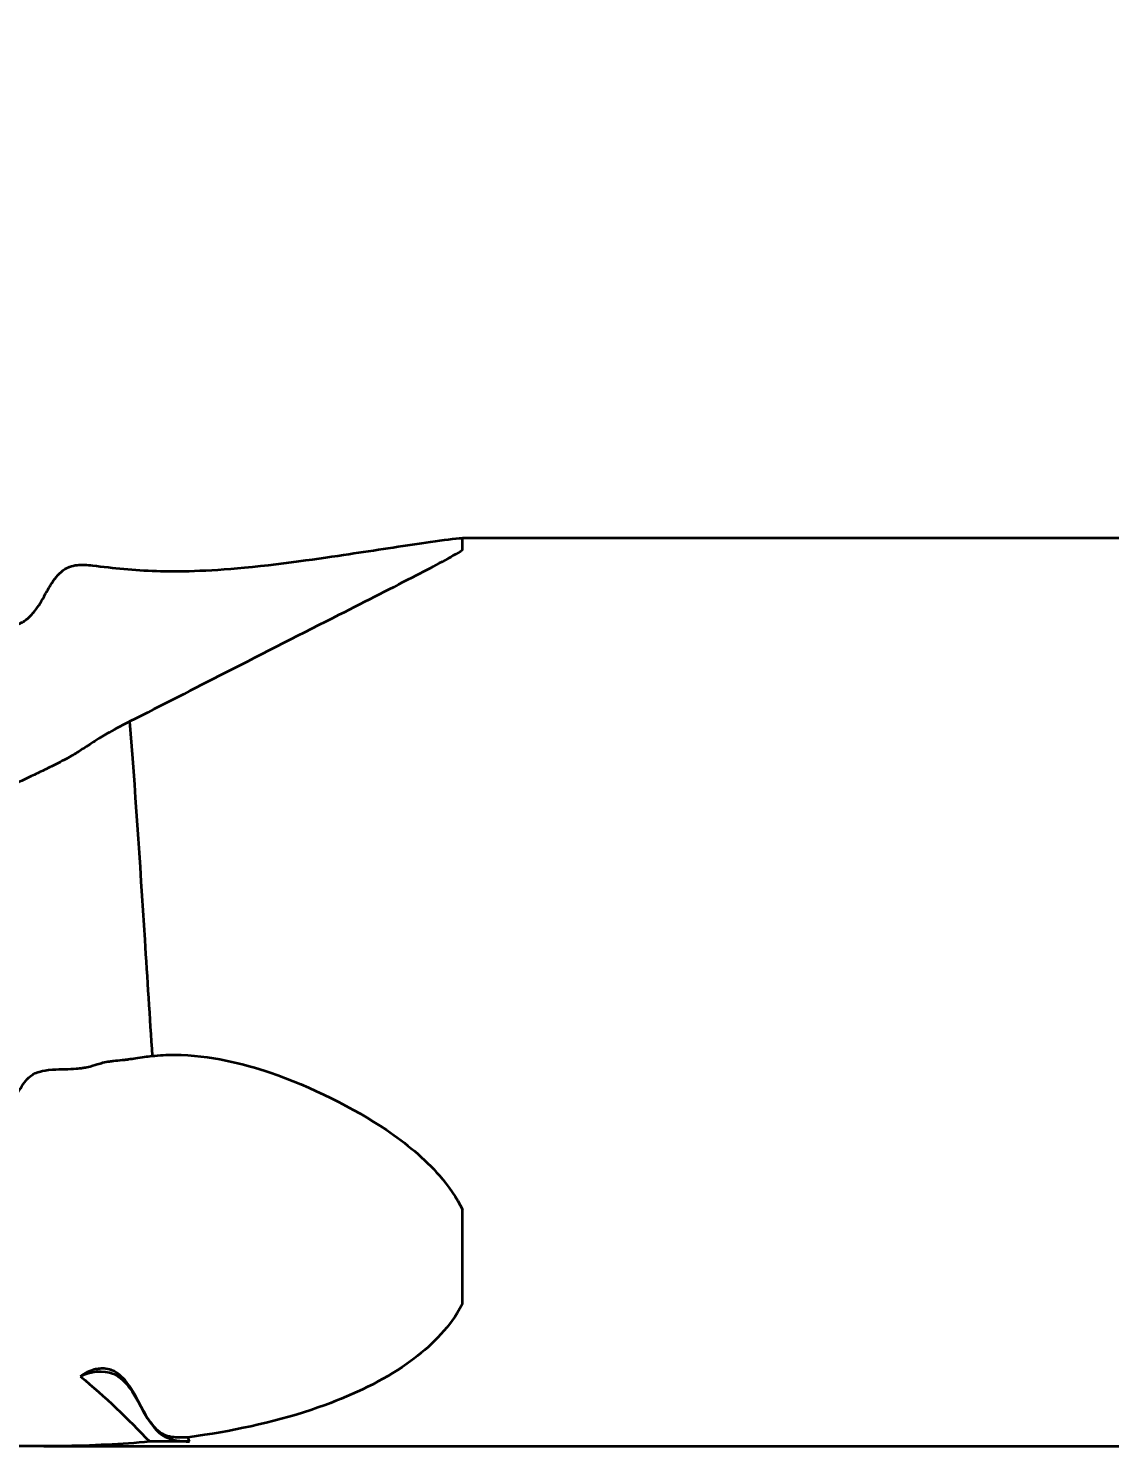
# Model space of a CAD drawing. Header units: millimetres. Extents: x -47.8 to 42.4, y 0.1 to 31.3.
# Drawn here: x -14.61 to -2.7, y 0.07 to 15.69 of the extents above; entities that cross this region are included whole.
import ezdxf

# ---------------------------------------------------------------- set-up
doc = ezdxf.new("R2010")
doc.units = ezdxf.units.MM
doc.styles.add('工程字', font='gbenor.shx', dxfattribs={"bigfont": 'gbcbig.shx'})
doc.dimstyles.new('ZQH', dxfattribs={"dimtxt": 3, "dimasz": 2.5, "dimexe": 1.25, "dimexo": 0, "dimgap": 0.5, "dimtad": 1, "dimdec": 3, "dimdsep": 46, "dimtxsty": '工程字', "dimblk": 'CLOSEDBLANK', "dimcen": -0.8, "dimclrd": 3, "dimclre": 3, "dimclrt": 3, "dimadec": 1, "dimazin": 2, "dimtfac": 1, "dimtdec": 3, "dimtofl": 0, "dimtmove": 0, "dimatfit": 3, "dimldrblk": 'CLOSEDBLANK', "dimfxl": 1, "dimtolj": 1, "dimtzin": 0, "dimarcsym": 0})

# ---------------------------------------------------------------- blocks, each defined once
blk = doc.blocks.new('_ClosedBlank')
at = {"color": 0, "linetype": 'ByBlock', "lineweight": -2}
for p, q in [((-1, 0.1667), (0, 0)), ((-1, 0.1667), (-1, -0.1667)), ((0, 0), (-1, -0.1667))]:
    blk.add_line(p, q, dxfattribs=at)
blk = doc.blocks.new('*D9')
at = {"color": 3, "lineweight": -2}
for p, q in [((-39.827, 5.079), (-39.827, 28.585)), ((35.173, 5.079), (35.173, 28.585)), ((-37.327, 27.335), (32.673, 27.335))]:
    blk.add_line(p, q, dxfattribs=at)
at = {"layer": 'Defpoints', "color": 0}
for p in [(35.173, 27.335), (-39.827, 5.079), (35.173, 5.079)]:
    blk.add_point(p, dxfattribs=at)
at = {"color": 3, "lineweight": -2, "xscale": 2.5, "yscale": 2.5, "zscale": 2.5}
for p, rotation in [((-39.827, 27.335), 180), ((35.173, 27.335), 360)]:
    blk.add_blockref('_ClosedBlank', p, dxfattribs=dict(at, rotation=rotation))
at = {"color": 3, "insert": (-2.327, 29.335), "char_height": 3, "attachment_point": 5, "style": '工程字'}
blk.add_mtext('\\A1;L', dxfattribs=at)

msp = doc.modelspace()

# ---------------------------------------------------------------- linework, layer by layer
at = {"color": 4, "lineweight": 35}
for p, q in [((-9.8271, 9.944), (-9.8271, 10.0785)), ((-9.8271, 10.0785), (35.1729, 10.0785)), ((-9.8271, 1.6481), (-9.8271, 2.6852)), ((-14.4357, 0.0785), (35.1729, 0.0785)), ((-12.8331, 0.1294), (-13.2695, 0.1294))]:
    msp.add_line(p, q, dxfattribs=at)
for points, knots in [([(-15.7484, 10.039), (-15.6772, 10.0297), (-15.6376, 10.011), (-15.567, 9.9623), (-15.5318, 9.9301), (-15.4277, 9.8163), (-15.3847, 9.7345), (-15.3076, 9.5595), (-15.2721, 9.4621), (-15.1911, 9.3149), (-15.1516, 9.2581), (-15.0551, 9.1746), (-15.0076, 9.1509), (-14.9244, 9.1224), (-14.8824, 9.1145), (-14.8038, 9.1121), (-14.7612, 9.116), (-14.7124, 9.133), (-14.7058, 9.1356), (-14.695, 9.1402), (-14.6908, 9.1421), (-14.6834, 9.1457), (-14.6801, 9.1474), (-14.6732, 9.151), (-14.6696, 9.153), (-14.66, 9.1586), (-14.6541, 9.1622), (-14.6261, 9.1807), (-14.6056, 9.1978), (-14.5616, 9.2409), (-14.5299, 9.2767), (-14.4709, 9.3687), (-14.4523, 9.4014), (-14.4097, 9.4776), (-14.387, 9.5187), (-14.3223, 9.6216), (-14.2767, 9.6823), (-14.2144, 9.7288), (-14.2071, 9.7339), (-14.1959, 9.7408), (-14.1921, 9.7431), (-14.1854, 9.7468), (-14.1824, 9.7484), (-14.1762, 9.7516), (-14.1728, 9.7532), (-14.164, 9.7573), (-14.1585, 9.7596), (-14.126, 9.7717), (-14.0976, 9.7772), (-14.0171, 9.7849), (-13.9612, 9.7812), (-13.8987, 9.7773)], [0.0057181, 0.0057181, 0.0057181, 0.0057181, 0.2705714, 0.2705714, 0.5869511, 0.5869511, 1.2839618, 1.2839618, 2.0182668, 2.0182668, 2.5154009, 2.5154009, 2.94623, 2.94623, 3.342252, 3.342252, 3.6920723, 3.6920723, 3.7483611, 3.7483611, 3.7847523, 3.7847523, 3.8138372, 3.8138372, 3.8466997, 3.8466997, 3.9021759, 3.9021759, 4.114852, 4.114852, 4.3961514, 4.3961514, 4.5471354, 4.5471354, 4.7302911, 4.7302911, 5.0137773, 5.0137773, 5.0504632, 5.0504632, 5.068576, 5.068576, 5.0825742, 5.0825742, 5.0979148, 5.0979148, 5.1231732, 5.1231732, 5.2434371, 5.2434371, 5.4638122, 5.4638122, 5.4638122, 5.4638122]), ([(-13.8987, 9.7773), (-13.6712, 9.7458), (-13.4434, 9.723), (-12.9578, 9.7078), (-12.641, 9.7133), (-11.7461, 9.799), (-11.3083, 9.8674), (-10.7403, 9.9513), (-10.4285, 9.9999), (-10.0336, 10.0564), (-9.9118, 10.0722), (-9.8271, 10.077)], [0.999413, 0.999413, 0.999413, 0.999413, 1.7795267, 1.7795267, 2.5281977, 2.5281977, 3.3977086, 3.3977086, 4.2557736, 4.2557736, 4.7520754, 4.7520754, 4.7520754, 4.7520754]), ([(-9.8271, 9.944), (-9.9447, 9.8709), (-10.1304, 9.7726), (-10.5868, 9.5359), (-10.8834, 9.3854), (-11.5792, 9.0316), (-12.0081, 8.8132), (-12.7821, 8.418), (-13.1348, 8.2378), (-13.4908, 8.0566)], [5.7769246, 5.7769246, 5.7769246, 5.7769246, 6.5586214, 6.5586214, 7.5050711, 7.5050711, 8.7242972, 8.7242972, 9.6889695, 9.6889695, 9.6889695, 9.6889695]), ([(-13.4908, 8.0566), (-13.5471, 8.0274), (-13.6041, 7.9978), (-13.7021, 7.945), (-13.7334, 7.9274), (-13.783, 7.8987), (-13.8068, 7.8843), (-13.8602, 7.8513), (-13.8879, 7.8334), (-13.9616, 7.7851), (-14.0019, 7.7578), (-14.0759, 7.7107), (-14.1158, 7.6866), (-14.1932, 7.644), (-14.2234, 7.628), (-14.2931, 7.5921), (-14.3243, 7.5765), (-14.376, 7.5509), (-14.4031, 7.5375), (-14.4536, 7.5129), (-14.4775, 7.5013), (-14.5262, 7.4778), (-14.5512, 7.4658), (-14.6057, 7.4397), (-14.6352, 7.4257), (-14.7068, 7.3921), (-14.7519, 7.3713), (-14.8355, 7.3358), (-14.8656, 7.3243), (-14.9321, 7.3008), (-14.9633, 7.2905), (-15.0054, 7.2747)], [0, 0, 0, 0, 0.1967539, 0.1967539, 0.360462, 0.360462, 0.5363853, 0.5363853, 0.7843723, 0.7843723, 1.2809777, 1.2809777, 1.7178556, 1.7178556, 1.9487768, 1.9487768, 2.1943108, 2.1943108, 2.4573065, 2.4573065, 2.6987657, 2.6987657, 2.9683732, 2.9683732, 3.3187792, 3.3187792, 3.9076075, 3.9076075, 4.3814742, 4.3814742, 4.8794868, 4.8794868, 4.8794868, 4.8794868]), ([(-13.4908, 8.0566), (-13.4353, 7.3571), (-13.3799, 6.52), (-13.3245, 5.655), (-13.2972, 5.2303), (-13.27, 4.7993), (-13.2428, 4.376)], [89.04014541, 89.04014541, 89.04014541, 89.04014541, 89.56263148, 89.56263148, 89.56263148, 89.81914839, 89.81914839, 89.81914839, 89.81914839]), ([(-15.109, 3.5435), (-15.0378, 3.5904), (-14.9982, 3.6258), (-14.9519, 3.6735), (-14.9082, 3.72), (-14.797, 3.8577), (-14.7519, 3.927), (-14.6678, 4.0601), (-14.632, 4.1145), (-14.5478, 4.1795), (-14.5118, 4.1953), (-14.4488, 4.212), (-14.405, 4.221), (-14.2934, 4.2287), (-14.2479, 4.2299), (-14.1605, 4.2324), (-14.1179, 4.2337), (-14.0661, 4.2378), (-14.0543, 4.2389), (-14.038, 4.2407), (-14.0334, 4.2413), (-14.0255, 4.2423), (-14.0222, 4.2427), (-14.0153, 4.2437), (-14.0117, 4.2442), (-14.0033, 4.2455), (-13.9986, 4.2462), (-13.983, 4.2489), (-13.9726, 4.2509), (-13.9116, 4.2635), (-13.8731, 4.2759), (-13.825, 4.2907), (-13.8051, 4.2969), (-13.7605, 4.3085), (-13.738, 4.313), (-13.6966, 4.3186), (-13.6804, 4.3204), (-13.636, 4.3247), (-13.6049, 4.3273), (-13.5631, 4.332), (-13.5571, 4.3327), (-13.5472, 4.3338), (-13.5434, 4.3343), (-13.5365, 4.3352), (-13.5335, 4.3356), (-13.5272, 4.3364), (-13.5239, 4.3368), (-13.5151, 4.338), (-13.5095, 4.3388), (-13.4781, 4.3432), (-13.4507, 4.3475), (-13.3913, 4.3566), (-13.3589, 4.3615), (-13.2989, 4.3697), (-13.2714, 4.373), (-13.2428, 4.376)], [0.0058939, 0.0058939, 0.0058939, 0.0058939, 0.268897, 0.268897, 0.3818785, 0.3818785, 0.5266886, 0.5266886, 0.6655961, 0.6655961, 0.7587829, 0.7587829, 0.8121332, 0.8121332, 0.8454402, 0.8454402, 0.877026, 0.877026, 0.8869412, 0.8869412, 0.8909354, 0.8909354, 0.8939138, 0.8939138, 0.8971753, 0.8971753, 0.9016674, 0.9016674, 0.9121911, 0.9121911, 0.9659668, 0.9659668, 1.0141632, 1.0141632, 1.0705124, 1.0705124, 1.1030865, 1.1030865, 1.1532173, 1.1532173, 1.1614078, 1.1614078, 1.1663987, 1.1663987, 1.170225, 1.170225, 1.1743882, 1.1743882, 1.1810736, 1.1810736, 1.2114885, 1.2114885, 1.2452648, 1.2452648, 1.2743169, 1.2743169, 1.2743169, 1.2743169]), ([(-13.2428, 4.376), (-13.1633, 4.3843), (-13.0815, 4.3885), (-12.6021, 4.3873), (-12.2347, 4.2911), (-11.4972, 4.0397), (-11.0254, 3.8041), (-10.4479, 3.4154), (-10.244, 3.2479), (-9.9773, 2.941), (-9.8913, 2.8162), (-9.8271, 2.6852)], [6.8228515, 6.8228515, 6.8228515, 6.8228515, 7.2243574, 7.2243574, 9.0974528, 9.0974528, 11.9969189, 11.9969189, 13.7354042, 13.7354042, 14.8132193, 14.8132193, 14.8132193, 14.8132193]), ([(-9.8271, 1.6481), (-9.8449, 1.6131), (-9.8643, 1.5789), (-10.0233, 1.3241), (-10.2233, 1.1377), (-10.7085, 0.7974), (-11.0204, 0.6485), (-11.7559, 0.3797), (-12.2097, 0.2737), (-12.7276, 0.1937), (-12.7891, 0.1849), (-12.8508, 0.1766)], [17.7241088, 17.7241088, 17.7241088, 17.7241088, 18.062038, 18.062038, 20.3101231, 20.3101231, 23.079127, 23.079127, 26.7051758, 26.7051758, 27.1906814, 27.1906814, 27.1906814, 27.1906814]), ([(-12.8508, 0.1766), (-12.9026, 0.174), (-12.9549, 0.1718), (-13.0345, 0.1805), (-13.0656, 0.1869), (-13.117, 0.2077), (-13.1472, 0.2232), (-13.2116, 0.2806), (-13.2375, 0.3113), (-13.305, 0.4042), (-13.3423, 0.4739), (-13.4167, 0.6154), (-13.4571, 0.6948), (-13.536, 0.801), (-13.5658, 0.835), (-13.6252, 0.8846), (-13.6532, 0.9024), (-13.6986, 0.9207), (-13.7225, 0.9286), (-13.7761, 0.9347), (-13.7976, 0.9347), (-13.8394, 0.9311), (-13.8601, 0.9275), (-13.9067, 0.9155), (-13.9325, 0.9059), (-13.9834, 0.8813), (-14.0089, 0.8656), (-14.0321, 0.8476)], [0, 0, 0, 0, 0.1838628, 0.1838628, 0.294942, 0.294942, 0.3751095, 0.3751095, 0.440729, 0.440729, 0.5670085, 0.5670085, 0.7286437, 0.7286437, 0.8082042, 0.8082042, 0.8701349, 0.8701349, 0.9020821, 0.9020821, 0.9237804, 0.9237804, 0.9458963, 0.9458963, 0.9755858, 0.9755858, 1.0085609, 1.0085609, 1.0085609, 1.0085609]), ([(-14.0321, 0.8476), (-13.9259, 0.9087), (-13.6852, 0.933), (-13.4497, 0.6967), (-13.3332, 0.428), (-13.1351, 0.1511), (-12.9283, 0.1362), (-12.8331, 0.1294)], [0.63924696, 0.63924696, 0.63924696, 0.63924696, 0.84412495, 0.98092113, 1.17604179, 1.35763384, 1.51230785, 1.51230785, 1.51230785, 1.51230785]), ([(-13.2695, 0.1294), (-13.4255, 0.115), (-13.5826, 0.1039), (-14.0805, 0.0783), (-14.4265, 0.0746), (-14.7753, 0.0823)], [28.2790453, 28.2790453, 28.2790453, 28.2790453, 29.4860587, 29.4860587, 32.0902712, 32.0902712, 32.0902712, 32.0902712])]:
    msp.add_open_spline(points, degree=3, knots=knots, dxfattribs=at)
for points in [[(-14.0321, 0.8476), (-13.7637, 0.6232), (-13.5096, 0.3836), (-13.2695, 0.1294)], [(-12.8508, 0.1766), (-12.8449, 0.1583), (-12.839, 0.1426), (-12.8331, 0.1294)]]:
    msp.add_open_spline(points, degree=3, dxfattribs=at)

# ---------------------------------------------------------------- dimensions: what is measured, and where the dimension line sits
at = {"color": 3}
dim = msp.add_linear_dim(base=(35.1729, 27.3349), p1=(-39.8271, 5.0785), p2=(35.1729, 5.0785), angle=180, text='L', dimstyle='ZQH', override={"dimtxt": 3}, dxfattribs=at)
dim.commit()
dim.dimension.update_dxf_attribs({"geometry": '*D9', "text_midpoint": (-2.3271, 27.3349), "dimtype": 160})

doc.saveas('drawing.dxf')
